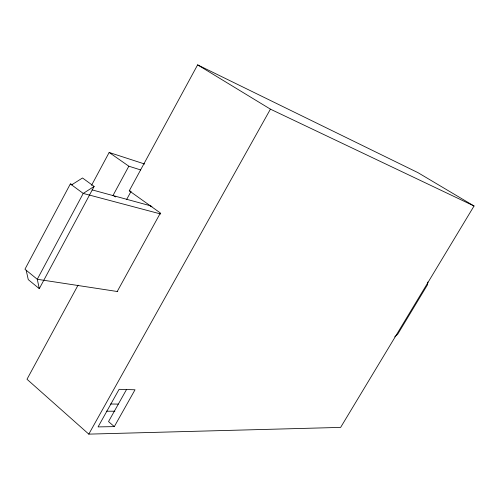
<?xml version="1.0" encoding="UTF-8"?>
<svg xmlns="http://www.w3.org/2000/svg" width="499" height="499" viewBox="0 0 499 499"><rect width="100%" height="100%" fill="white"/><g stroke="black" fill="none" stroke-linecap="round" stroke-linejoin="round"><path stroke-width="0.75" d="M427.924 281.985L427.487 284.786L397.628 334.324L394.721 336.869M72.474 184.524L70.34 183.938L24.95 269.229L37.282 279.284L117.758 291.578M91.529 185.366L109.156 152.469L144.666 164.021M26.173 270.227L28.268 279.621L39.29 288.665L94.13 186.433L82.503 177.987L71.619 184.88M112.967 195.564L128.836 166.198L140.718 169.953M78.062 285.16L26.99 379.259L88.797 434.13L340.63 427.4L474.05 205.993L417.962 172.654L197.616 64.87L129.266 190.805L160.397 213.004L117.221 291.497M126.627 199.519L131.081 191.317M88.797 434.13L270.421 109.156L474.05 205.993M126.509 389.544L108.526 421.593L114.302 426.608L135.023 389.781L119.105 389.32L98.066 426.901L114.302 426.608M94.13 186.433L83.227 193.425L37.282 279.284L39.29 288.665M106.299 411.207L114.857 411.22M110.497 404.015L118.282 404.096M160.734 213.996L83.227 193.425L70.34 183.938M92.059 189.863L113.117 195.602L115.793 196.893L114.545 195.988L149.401 205.494L151.921 206.717L150.698 205.85M129.266 190.805L130.694 191.211M197.616 64.87L270.421 109.156M109.156 152.469L128.836 166.198"/></g></svg>
